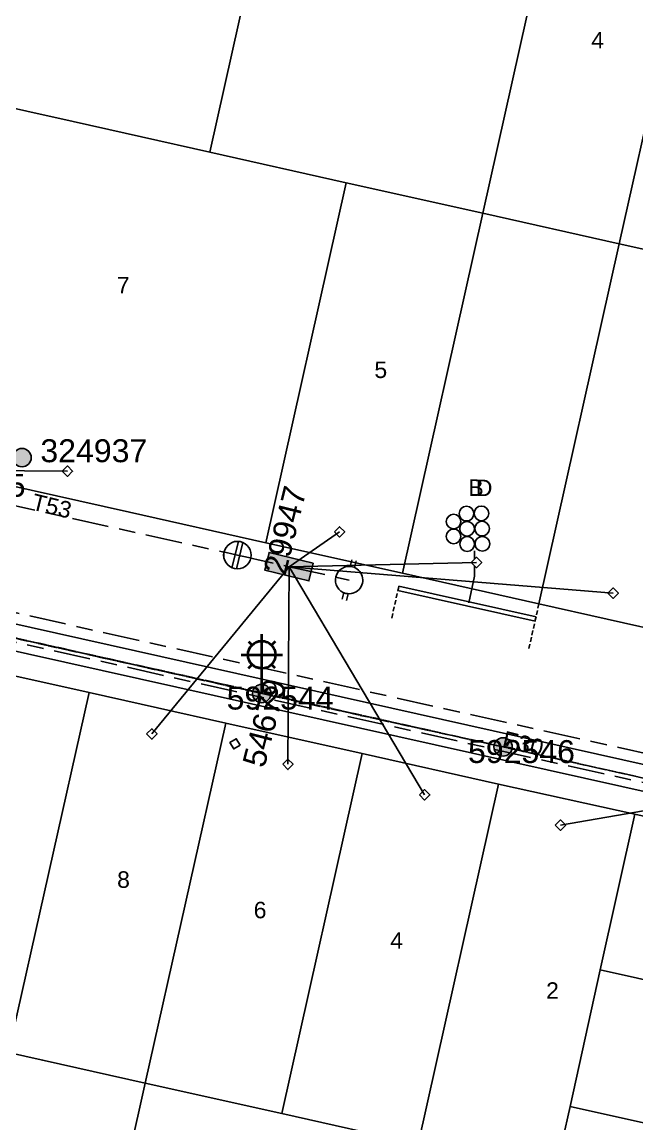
# Model space of a CAD drawing. Header units: metres. Extents: x 311347 to 316656, y 6252667 to 6255486.
# Drawn here: x 314136.4 to 314203.4, y 6254627 to 6254747.2 of the extents above; entities that cross this region are included whole.
import ezdxf
from ezdxf.enums import TextEntityAlignment as Align

# ---------------------------------------------------------------- set-up
doc = ezdxf.new("R2010")
doc.units = ezdxf.units.M
for name, pattern in [('Cable Exist OH', [1, 1, 0]), ('Cable Exist UG', [8.2, 4, -1.2, 1.8, -1.2]), ('DASHED', [0.75, 0.5, -0.25])]:
    doc.linetypes.add(name, pattern=pattern)
doc.layers.get('0').update_dxf_attribs({"color": 6})
for name, color, linetype in [('_User_HV_Exist', 7, 'Continuous'), ('_User_LV_Exist', 7, 'Continuous'), ('Duct_SP_EXT', 7, 'Continuous'), ('Equip_LV_EXT', 7, 'Continuous'), ('Equip_SP_SL_EXT', 7, 'Continuous'), ('Mains_HV_EXT', 7, 'Continuous'), ('Mains_LV_EXT', 7, 'Continuous'), ('Mains_TR_EXT', 7, 'Continuous'), ('Services_SP_EXT', 7, 'Continuous'), ('SupportsOH_SP_TR_HV_LV_SL_EXT', 7, 'Continuous'), ('SupportsUG_SP_LV_EXT', 7, 'Continuous')]:
    doc.layers.add(name, color=color, linetype=linetype)
for name, color, linetype, lineweight in [('Cadastre Buildings_SP_EXT', 9, 'Continuous', 5), ('Cadastre Land Parcels_SP_EXT', 9, 'Continuous', 5), ('Cadastre Roads_SP_EXT', 7, 'Continuous', 5)]:
    doc.layers.add(name, color=color, linetype=linetype, lineweight=lineweight)
doc.layers.add('UNKNOWN_FEATURES', color=1, linetype='DASHED', plot=False)
doc.styles.add('iecARIAL', font='arial.ttf', dxfattribs={"height": 2})
doc.styles.add('POLE_LABEL', font='arial.ttf')
doc.styles.get("Standard").update_dxf_attribs({"font": 'arial.ttf'})
doc.linetypes.add('Cable P UG', pattern='A,6,-0.5,["P",Standard,S=1.7,R=0,X=0.5,Y=-1],-2.9', length=9.4)

# ---------------------------------------------------------------- blocks, each defined once
blk = doc.blocks.new('PILLAR_EXT')
blk.add_hatch(color=256).paths.add_polyline_path([(-2.475, 0.99), (-2.475, -0.99), (2.475, -0.99), (2.475, 0.99)])
blk.add_lwpolyline([(-2.475, -0.99), (2.475, -0.99), (2.475, 0.99), (-2.475, 0.99)], close=True)
at = {"style": 'iecARIAL', "flags": 8}
blk.add_attdef('ASSET_NUM', (1.5, 3.5), '', height=2.5, dxfattribs=at)
for tag, p, flags in [('OWNED_BY', (0, -0.2), 9), ('STATE', (0, -0.4), 9), ('SUPPORT_TYPE', (0, -0.6), 9), ('USAGE', (0, -0.8), 9), ('LEGEND', (0, -1), 9), ('LOCATION', (0, -1.2), 9), ('NOTES', (0, -1.4), 9), ('STREETNAME', (0, -1.8), 9), ('SUBURB', (0, -2), 1), ('PARENT', (0, -1.6), 9)]:
    blk.add_attdef(tag, p, '', height=0.2, dxfattribs=dict(flags=flags))
blk = doc.blocks.new('DUCT_EXT')
blk.add_circle((0, 0.8), 0.8)
at = {"flags": 1}
blk.add_attdef('Z', (0, 0), '', height=0.2, dxfattribs=at)
at = {"flags": 9}
for tag, p in [('DUCT_CODE', (0, 0)), ('XSECT_TYPE', (0, -0.2)), ('STATE', (0, -0.6)), ('FB_REFERENCE', (0, -0.4)), ('NOTES', (0, -0.8))]:
    blk.add_attdef(tag, text='', height=0.2, dxfattribs=at).set_placement(p, align=Align.MIDDLE_LEFT)
blk = doc.blocks.new('SL_LANTERN_EXT')
at = {"lineweight": 40}
for p, q in [((0, 1.97), (0, 6.47)), ((-1.46, 5.68), (-1.06, 5.28)), ((1.46, 5.68), (1.06, 5.28)), ((-2.25, 4.22), (2.25, 4.22)), ((-1.46, 2.76), (-1.06, 3.16)), ((0, 0), (0, 2.72)), ((1.46, 2.76), (1.06, 3.16))]:
    blk.add_line(p, q, dxfattribs=at)
blk.add_circle((0, 4.22), 1.5, dxfattribs=at)
at = {"style": 'iecARIAL', "flags": 8}
blk.add_attdef('ASSET_NUM', (1.5, 1.5), '', height=2.5, dxfattribs=at)
for tag, p, height, flags in [('CONSTRUCTED_VOLTAGE', (0.98, -0.65), 0.2, 9), ('CONTROL_TYPE', (0.98, -0.85), 0.2, 9), ('LANTERN_PURPOSE', (0.98, -1.05), 0.2, 9), ('LANTERN_TYPE', (0.98, -1.25), 0.2, 9), ('LNUMBER', (2.18, -3.25), 2.5, 8), ('OPERATING_VOLTAGE', (0.98, -1.65), 0.2, 9), ('ORIENTATION', (0.98, -1.85), 0.2, 9), ('OWNED_BY', (0.98, -2.05), 0.2, 9), ('STATE', (0.98, -2.25), 0.2, 9), ('NO_PHASES', (0.98, -1.45), 0.2, 9), ('USAGE', (0.98, -2.45), 0.2, 9), ('CEXIST', (0.98, -2.65), 0.2, 9), ('CNEW', (0.98, -2.85), 0.2, 9), ('CNUMBER', (0.98, -3.05), 0.2, 9), ('CREMOVE', (0.98, -3.25), 0.2, 9), ('CREPLACE', (0.98, -3.45), 0.2, 9), ('LKINGHEIGHT', (0.98, -3.65), 0.2, 9), ('LBRACKET', (0.98, -3.85), 0.2, 9), ('LBRACKETVOCAB', (0.98, -4.05), 0.2, 9), ('LCATEGORY', (0.98, -4.25), 0.2, 9), ('LCHARGE1', (0.98, -4.45), 0.2, 9), ('LCHARGE1PERCENT', (0.98, -4.65), 0.2, 9), ('LCHARGE2', (0.98, -4.85), 0.2, 9), ('LCHARGE2PERCENT', (0.98, -5.05), 0.2, 9), ('LCHARGE3', (0.98, -5.25), 0.2, 9), ('LCHARGE3PERCENT', (0.98, -5.45), 0.2, 9), ('LEXIST', (0.98, -5.65), 0.2, 9), ('LLAMP', (0.98, -5.85), 0.2, 9), ('LLAMPVOCAB', (0.98, -6.05), 0.2, 9), ('LMAST', (0.98, -6.25), 0.2, 9), ('LMASTVOCAB', (0.98, -6.45), 0.2, 9), ('LNEW', (0.98, -6.65), 0.2, 9), ('LANTNUMBER', (0.98, -6.85), 0.2, 9), ('LOUTREACH', (0.98, -7.25), 0.2, 9), ('LOUTREACHVOCAB', (0.98, -7.45), 0.2, 9), ('LRATECODE', (0.98, -7.65), 0.2, 9), ('LREMOVE', (0.98, -7.85), 0.2, 9), ('LREPLACE', (0.98, -8.05), 0.2, 9), ('LTYPE', (0.98, -8.25), 0.2, 9), ('LTYPEVOCAB', (0.98, -8.45), 0.2, 9), ('STREETNAME', (0.98, -9.25), 0.2, 9), ('SUBURB', (0.98, -9.45), 0.2, 1), ('LEGEND', (0.98, -8.65), 0.2, 9), ('LOCATION', (0.98, -8.85), 0.2, 9), ('NOTES', (0.98, -9.05), 0.2, 9)]:
    blk.add_attdef(tag, p, '', height=height, dxfattribs=dict(flags=flags))
blk = doc.blocks.new('CCP_EXT')
at = {"flags": 9}
for tag, p in [('STATE', (0, -1.8)), ('LEGEND', (0, -1.4)), ('LIFE_SUPPORT', (0, -1.6)), ('NOTES', (0, -2))]:
    blk.add_attdef(tag, text='', height=0.2, dxfattribs=at).set_placement(p, align=Align.MIDDLE_LEFT)
blk.add_wipeout([(0, 0.57), (0.57, 0), (0, -0.57), (-0.57, 0)])
blk.add_lwpolyline([(-0.57, 0), (0, 0.57), (0.57, 0), (0, -0.57), (-0.57, 0)])
at = {"flags": 1}
blk.add_attdef('Z', (0, 0), '', height=0.2, dxfattribs=at)
at = {"flags": 9}
for tag, p in [('CCP_TYPE', (0, 0)), ('CONSTRUCTED_VOLTAGE', (0, -0.2)), ('OPERATING_VOLTAGE', (0, -0.6)), ('ORIENTATION', (0, -0.8)), ('OWNED_BY', (0, -1)), ('NO_PHASES', (0, -0.4)), ('USAGE', (0, -1.2))]:
    blk.add_attdef(tag, text='', height=0.2, dxfattribs=at).set_placement(p, align=Align.MIDDLE_LEFT)
blk = doc.blocks.new('POLE_EXT')
blk.add_hatch(color=256).paths.add_polyline_path([(-1, 0, 1), (1, 0, 1)])
blk.add_lwpolyline([(-1, 0, 1), (1, 0, 1)], format="xyb", close=True)
for tag, height, flags, p in [('pNumber', 2.5, 8, (-17.84, 2.07)), ('OWNED_BY', 0.2, 9, (1.35, -0.4)), ('SPECIAL_USE', 0.2, 9, (1.35, -0.8)), ('STATE', 0.2, 9, (1.35, -1)), ('PARENT', 0.2, 9, (1.35, -0.6)), ('USAGE', 0.2, 9, (1.35, -1.2)), ('cLV', 0.2, 9, (1.35, -1.4)), ('hDepth', 0.2, 9, (1.35, -1.6)), ('hDia', 0.2, 9, (1.35, -1.8)), ('cHV', 0.2, 9, (1.35, -2)), ('LBRACKET', 0.2, 9, (1.35, -2.2)), ('LExisting', 0.2, 9, (1.35, -2.4)), ('cLinedev', 0.2, 9, (1.35, -3.4)), ('LANTNUMBER', 0.2, 9, (1.35, -2.6)), ('LOther', 0.2, 9, (1.35, -2.8)), ('LRemove', 0.2, 9, (1.35, -3)), ('LEGEND', 0.2, 9, (1.35, -3.2)), ('LOCATION', 0.2, 9, (1.35, -3.6)), ('pExisting', 0.2, 9, (1.35, -3.8)), ('pFooting', 0.2, 9, (1.35, -4.4)), ('pNew', 0.2, 9, (1.35, -4.6)), ('PFNUMBER', 0.2, 9, (1.35, -4)), ('NEWPFNUMBER', 0.2, 9, (1.35, -4.2)), ('pRelocate', 0.2, 9, (1.35, -5)), ('pRemove', 0.2, 9, (1.35, -5.2)), ('pReplace', 0.2, 9, (1.35, -5.4)), ('pStay', 0.2, 9, (1.35, -5.6)), ('pType', 0.2, 9, (1.35, -5.8)), ('cspan', 0.2, 9, (1.35, -6)), ('STREETNAME', 0.2, 9, (1.35, -6.2)), ('SUBURB', 0.2, 9, (1.35, -6.4)), ('OPERATED_BY', 0.2, 9, (1.36, -7.01)), ('NOTES', 0.2, 9, (1.35, -6.6)), ('MAINTAINED_BY', 0.2, 9, (1.36, -6.81))]:
    blk.add_attdef(tag, text='', height=height, dxfattribs=dict(flags=flags)).set_placement(p, align=Align.MIDDLE_LEFT)
at = {"style": 'POLE_LABEL'}
for tag, height, flags, p in [('ASSET_NUM', 2.5, 8, (2, 2)), ('STRUCTURE_PLANT_NUMBER', 0.2, 9, (1.35, 0.03)), ('STREET_CODE', 0.2, 9, (1.35, -0.2))]:
    blk.add_attdef(tag, text='', height=height, dxfattribs=dict(at, flags=flags)).set_placement(p, align=Align.MIDDLE_LEFT)
at = {"flags": 1}
blk.add_attdef('Z', (1.35, -7.33), '', height=0.2, dxfattribs=at)
blk = doc.blocks.new('LV_UG_LINKS_OPEN_EXT')
for p, q in [((-0.25, 1.47), (-0.25, 2.22)), ((0.25, 1.47), (0.25, 2.22)), ((-0.25, -1.47), (-0.25, -2.22)), ((0.25, -1.47), (0.25, -2.22))]:
    blk.add_line(p, q)
at = {"flags": 9}
for tag, p in [('ACTUAL_STATUS', (0, 0)), ('CONSTRUCTED_VOLTAGE', (0, -0.2)), ('OPERATING_VOLTAGE', (0, -0.6)), ('ORIENTATION', (0, -0.8)), ('STATE', (0, -1)), ('SWITCH_TYPE', (0, -1.2)), ('NO_PHASES', (0, -0.4)), ('USAGE', (0, -1.4)), ('NOTES', (0, -1.6))]:
    blk.add_attdef(tag, text='', height=0.2, dxfattribs=at).set_placement(p, align=Align.MIDDLE_LEFT)
at = {"flags": 1}
blk.add_attdef('Z', (0, 0), '', height=0.2, dxfattribs=at)
blk.add_wipeout([(-0.25, 1.47), (-0.43, 1.43), (-0.61, 1.36), (-0.77, 1.28), (-0.93, 1.17), (-1.07, 1.05), (-1.19, 0.9), (-1.29, 0.75), (-1.38, 0.58), (-1.44, 0.4), (-1.48, 0.22), (-1.49, 0.03), (-1.49, -0.16), (-1.45, -0.34), (-1.4, -0.52), (-1.32, -0.69), (-1.23, -0.85), (-1.11, -1), (-0.98, -1.13), (-0.83, -1.24), (-0.66, -1.34), (-0.49, -1.41), (-0.31, -1.46), (-0.13, -1.49), (0.06, -1.49), (0.25, -1.47), (0.43, -1.43), (0.61, -1.36), (0.77, -1.28), (0.93, -1.17), (1.07, -1.05), (1.19, -0.9), (1.29, -0.75), (1.38, -0.58), (1.44, -0.4), (1.48, -0.22), (1.49, -0.03), (1.49, 0.16), (1.45, 0.34), (1.4, 0.52), (1.32, 0.69), (1.23, 0.85), (1.11, 1), (0.98, 1.13), (0.83, 1.24), (0.66, 1.34), (0.49, 1.41), (0.31, 1.46), (0.13, 1.49), (-0.06, 1.49)])
blk.add_lwpolyline([(0, -1.49, 1), (0, 1.49, 1)], format="xyb", close=True)
blk = doc.blocks.new('LV_UG_LINKS_CLOSED_EXT')
blk.add_wipeout([(-1.06, 1.06), (-1.18, 0.92), (-1.29, 0.76), (-1.37, 0.59), (-1.43, 0.42), (-1.48, 0.23), (-1.49, 0.05), (-1.49, -0.14), (-1.46, -0.33), (-1.41, -0.51), (-1.33, -0.68), (-1.24, -0.84), (-1.12, -0.99), (-0.99, -1.12), (-0.84, -1.24), (-0.68, -1.33), (-0.51, -1.41), (-0.33, -1.46), (-0.14, -1.49), (0.05, -1.49), (0.23, -1.48), (0.42, -1.43), (0.59, -1.37), (0.76, -1.29), (0.92, -1.18), (1.06, -1.06), (1.18, -0.92), (1.29, -0.76), (1.37, -0.59), (1.43, -0.42), (1.48, -0.23), (1.49, -0.05), (1.49, 0.14), (1.46, 0.33), (1.41, 0.51), (1.33, 0.68), (1.24, 0.84), (1.12, 0.99), (0.99, 1.12), (0.84, 1.24), (0.68, 1.33), (0.51, 1.41), (0.33, 1.46), (0.14, 1.49), (-0.05, 1.49), (-0.23, 1.48), (-0.42, 1.43), (-0.59, 1.37), (-0.76, 1.29), (-0.92, 1.18)])
for p, q in [((-0.25, -1.48), (-0.25, 1.48)), ((0.25, -1.48), (0.25, 1.48))]:
    blk.add_line(p, q)
blk.add_circle((0, 0), 1.5)
at = {"flags": 9}
for tag, p in [('ACTUAL_STATUS', (0, 0)), ('CONSTRUCTED_VOLTAGE', (0, -0.2)), ('OPERATING_VOLTAGE', (0, -0.6)), ('ORIENTATION', (0, -0.8)), ('STATE', (0, -1)), ('SWITCH_TYPE', (0, -1.2)), ('NO_PHASES', (0, -0.4)), ('USAGE', (0, -1.4)), ('NOTES', (0, -1.6))]:
    blk.add_attdef(tag, text='', height=0.2, dxfattribs=at).set_placement(p, align=Align.MIDDLE_LEFT)
at = {"flags": 1}
blk.add_attdef('Z', (0, 0), '', height=0.2, dxfattribs=at)

msp = doc.modelspace()

# ---------------------------------------------------------------- linework, layer by layer
at = {"layer": 'Cadastre Buildings_SP_EXT', "linetype": 'Continuous'}
for points in [[(314165.66, 6254772.23), (314135.91, 6254778.87), (314127.15, 6254739.61), (314142.03, 6254736.31), (314156.9, 6254732.99), (314165.66, 6254772.23)], [(314195.41, 6254765.58), (314180.53, 6254768.9), (314165.66, 6254772.23), (314156.9, 6254732.99), (314171.77, 6254729.64), (314186.65, 6254726.32), (314195.41, 6254765.58)], [(314236.36, 6254635.58), (314239.48, 6254649.62), (314237.21, 6254653.2), (314203.2, 6254660.78), (314199.42, 6254643.82), (314236.36, 6254635.58)], [(314236.36, 6254635.58), (314199.42, 6254643.82), (314196.15, 6254628.93), (314233.03, 6254620.71), (314236.36, 6254635.58)], [(314149.85, 6254631.46), (314134.98, 6254634.79), (314120.11, 6254638.11), (314111.5, 6254599.46), (314141.24, 6254592.81), (314149.85, 6254631.46)]]:
    msp.add_lwpolyline(points, close=True, dxfattribs=at)
at = {"layer": 'Cadastre Land Parcels_SP_EXT', "linetype": 'Continuous'}
for points in [[(314210.28, 6254762.26), (314195.41, 6254765.58), (314186.65, 6254726.32), (314201.52, 6254722.99), (314210.28, 6254762.26)], [(314218.06, 6254727.11), (314221.38, 6254741.99), (314225.16, 6254758.94), (314210.28, 6254762.26), (314201.52, 6254722.99), (314216.4, 6254719.69), (314218.06, 6254727.11)], [(314163.02, 6254690.39), (314171.77, 6254729.64), (314156.9, 6254732.99), (314142.03, 6254736.31), (314127.15, 6254739.61), (314118.39, 6254700.36), (314148.14, 6254693.71), (314163.02, 6254690.39)], [(314177.89, 6254687.07), (314186.65, 6254726.32), (314171.77, 6254729.64), (314163.02, 6254690.39), (314177.89, 6254687.07)], [(314216.4, 6254719.69), (314201.52, 6254722.99), (314192.76, 6254683.74), (314207.64, 6254680.4), (314211.42, 6254697.36), (314214.74, 6254712.24), (314216.4, 6254719.69)], [(314134.98, 6254634.79), (314143.75, 6254674.05), (314128.88, 6254677.37), (314120.11, 6254638.11), (314134.98, 6254634.79)], [(314149.85, 6254631.46), (314158.63, 6254670.73), (314143.75, 6254674.05), (314134.98, 6254634.79), (314149.85, 6254631.46)], [(314173.5, 6254667.4), (314158.63, 6254670.73), (314149.85, 6254631.46), (314164.75, 6254628.16), (314173.5, 6254667.4)], [(314188.37, 6254664.08), (314173.5, 6254667.4), (314164.75, 6254628.16), (314179.6, 6254624.82), (314188.37, 6254664.08)], [(314203.2, 6254660.78), (314188.37, 6254664.08), (314179.6, 6254624.82), (314194.49, 6254621.52), (314196.15, 6254628.93), (314199.42, 6254643.82), (314203.2, 6254660.78)], [(314164.75, 6254628.16), (314149.85, 6254631.46), (314141.24, 6254592.81), (314170.99, 6254586.16), (314179.6, 6254624.82), (314164.75, 6254628.16)], [(314233.03, 6254620.71), (314196.15, 6254628.93), (314194.49, 6254621.52), (314192.83, 6254614.06), (314229.71, 6254605.84), (314233.03, 6254620.71)]]:
    msp.add_lwpolyline(points, close=True, dxfattribs=at)
at = {"layer": 'Duct_SP_EXT'}
for p, q in [((314177.39, 6254685.17), (314177.45, 6254685.41)), ((314177.5, 6254685.64), (314177.45, 6254685.41)), ((314192.45, 6254682.32), (314177.5, 6254685.64)), ((314192.34, 6254681.85), (314177.39, 6254685.17)), ((314192.34, 6254681.85), (314192.39, 6254682.08)), ((314192.45, 6254682.32), (314192.39, 6254682.08))]:
    msp.add_line(p, q, dxfattribs=at)
msp.add_lwpolyline([(314185.74, 6254689.5), (314185.74, 6254686.75), (314185.14, 6254683.84)], dxfattribs=at)
at = {"layer": 'UNKNOWN_FEATURES'}
for points in [[(314176.73, 6254682.18), (314177.45, 6254685.41)], [(314191.67, 6254678.86), (314192.76, 6254683.74)]]:
    msp.add_lwpolyline(points, dxfattribs=at)

# ---------------------------------------------------------------- block references
at = {"layer": 'Duct_SP_EXT', "rotation": 90.59507302208118}
for p in [(314185.67, 6254693.57), (314187.3, 6254693.6), (314184.26, 6254692.71), (314185.73, 6254691.92), (314187.37, 6254691.94), (314184.26, 6254691.09), (314185.74, 6254690.26), (314187.4, 6254690.28)]:
    msp.add_blockref('DUCT_EXT', p, dxfattribs=at)
at = {"layer": 'Equip_SP_SL_EXT'}
ref = msp.add_blockref('SL_LANTERN_EXT', (314162.56, 6254673.95), dxfattribs=at)
ref.add_attrib('ASSET_NUM', '54679', dxfattribs={"layer": '0', "height": 2.5, "rotation": 75.4959, "style": 'iecARIAL'}).set_placement((314164.06, 6254675.45), align=Align.MIDDLE_RIGHT)
at = {"layer": 'SupportsOH_SP_TR_HV_LV_SL_EXT'}
ref = msp.add_blockref('POLE_EXT', (314129, 6254693.9), dxfattribs=at)
ref.add_attrib('ASSET_NUM', '592545', dxfattribs={"layer": '0', "height": 2.5, "style": 'POLE_LABEL'}).set_placement((314131, 6254694.65), align=Align.BOTTOM_CENTER)
ref = msp.add_blockref('POLE_EXT', (314162.56, 6254673.95), dxfattribs=at)
ref.add_attrib('ASSET_NUM', '592544', dxfattribs={"layer": '0', "height": 2.5, "rotation": 359.9893, "style": 'POLE_LABEL'}).set_placement((314164.56, 6254674.7), align=Align.TOP_CENTER)
ref = msp.add_blockref('POLE_EXT', (314188.86, 6254668.12), dxfattribs=at)
ref.add_attrib('ASSET_NUM', '592546', dxfattribs={"layer": '0', "height": 2.5, "rotation": 359.9579, "style": 'POLE_LABEL'}).set_placement((314190.86, 6254668.87), align=Align.TOP_CENTER)
at = {"layer": 'SupportsUG_SP_LV_EXT'}
ref = msp.add_blockref('PILLAR_EXT', (314165.53, 6254687.78), dxfattribs=dict(at, rotation=166.2150330419891))
ref.add_attrib('ASSET_NUM', '29947', dxfattribs={"layer": '0', "height": 2.5, "rotation": 76.1279, "style": 'iecARIAL'}).set_placement((314167.03, 6254691.28), align=Align.BOTTOM_CENTER)

# ---------------------------------------------------------------- texts
at = {"layer": 'Cadastre Land Parcels_SP_EXT'}
for s, p in [('4', (314198.46, 6254744.29)), ('7', (314146.77, 6254717.57)), ('5', (314174.83, 6254708.35)), ('8', (314146.8, 6254652.76)), ('6', (314161.68, 6254649.44)), ('4', (314176.56, 6254646.12)), ('2', (314193.54, 6254640.66))]:
    msp.add_text(s, height=1.8, dxfattribs=at).set_placement(p)
at = {"layer": 'Duct_SP_EXT'}
for s, p in [('B', (314185.07, 6254695.5)), ('D', (314185.88, 6254695.47))]:
    msp.add_text(s, height=1.8, dxfattribs=at).set_placement(p)
at = {"layer": 'Mains_LV_EXT'}
for s, rotation, p in [('T53', 346.314, (314137.37, 6254694.03)), ('E30', 346.3304, (314188.65, 6254668.15))]:
    msp.add_text(s, height=1.8, rotation=rotation, dxfattribs=at).set_placement(p)

# ---------------------------------------------------------------- next in the draw order: block references
at = {"layer": 'Services_SP_EXT'}
for p in [(314141.38, 6254698.19), (314171.04, 6254691.57), (314185.96, 6254688.23), (314200.85, 6254684.89), (314150.59, 6254669.54), (314165.41, 6254666.23), (314180.31, 6254662.9), (314195.11, 6254659.6)]:
    msp.add_blockref('CCP_EXT', p, dxfattribs=at)
at = {"layer": 'Services_SP_EXT', "rotation": 166.1830201620072}
msp.add_blockref('CCP_EXT', (314159.64, 6254668.46), dxfattribs=at)

# ---------------------------------------------------------------- next in the draw order: linework, layer by layer
at = {"layer": '_User_HV_Exist', "linetype": 'Cable P UG'}
for points in [[(313424.32, 6254638.26), (313454.95, 6254774.83), (313702.01, 6254721.41), (313714.38, 6254775.88), (314243.95, 6254657.3), (314296.95, 6254898.39), (314658.74, 6254816.97), (314668.5, 6254819.46), (314818.69, 6254785.91), (314833.56, 6254749.26), (314827.42, 6254696.17), (314925.16, 6254660.08)], [(313427.39, 6254637.64), (313428.26, 6254641.52), (313457.35, 6254771.09), (313704.47, 6254717.84), (313716.57, 6254772.22), (314246.21, 6254653.89), (314299.83, 6254895.62), (314658.74, 6254814.96), (314668.03, 6254817.45), (314816.5, 6254783.33), (314830.51, 6254748.81), (314824.16, 6254694.14), (314904.64, 6254664.44), (314917.36, 6254659.75), (314919.61, 6254658.92), (314921.37, 6254658.26)]]:
    msp.add_lwpolyline(points, dxfattribs=at)
at = {"layer": 'Cadastre Buildings_SP_EXT', "linetype": 'Continuous'}
msp.add_lwpolyline([(314177.89, 6254687.07), (314192.76, 6254683.74), (314201.52, 6254722.99), (314186.65, 6254726.32), (314177.89, 6254687.07)], close=True, dxfattribs=at)
at = {"layer": 'Cadastre Roads_SP_EXT', "linetype": 'Continuous'}
msp.add_lwpolyline([(314128.88, 6254677.37), (314143.75, 6254674.05), (314158.63, 6254670.73), (314173.5, 6254667.4), (314188.37, 6254664.08), (314203.2, 6254660.78), (314237.21, 6254653.2), (314240.75, 6254662.4), (314244.52, 6254672.18), (314207.64, 6254680.4), (314192.76, 6254683.74), (314177.89, 6254687.07), (314163.02, 6254690.39), (314148.14, 6254693.71), (314118.39, 6254700.36)], dxfattribs=at)
at = {"layer": 'Mains_LV_EXT', "linetype": 'Cable Exist OH'}
msp.add_lwpolyline([(314161.07, 6254674.29), (314162.56, 6254673.95), (314212.14, 6254662.96)], dxfattribs=at)
at = {"layer": 'Services_SP_EXT'}
for points in [[(314141.38, 6254698.19), (314117.92, 6254698.36)], [(314165.41, 6254666.23), (314165.53, 6254687.78)], [(314195.11, 6254659.6), (314213.2, 6254662.71)]]:
    msp.add_lwpolyline(points, dxfattribs=at)

# ---------------------------------------------------------------- next in the draw order: block references
at = {"layer": 'SupportsOH_SP_TR_HV_LV_SL_EXT'}
ref = msp.add_blockref('POLE_EXT', (314136.44, 6254699.67), dxfattribs=at)
ref.add_attrib('ASSET_NUM', '324937', dxfattribs={"layer": '0', "height": 2.5, "style": 'POLE_LABEL'}).set_placement((314138.44, 6254700.42), align=Align.MIDDLE_LEFT)

# ---------------------------------------------------------------- next in the draw order: block references
at = {"layer": 'Equip_LV_EXT'}
for name, p, rotation in [('LV_UG_LINKS_CLOSED_EXT', (314159.91, 6254689.04), 346.364613972954), ('LV_UG_LINKS_OPEN_EXT', (314172.08, 6254686.32), 346.2873828999977)]:
    msp.add_blockref(name, p, dxfattribs=dict(at, rotation=rotation))

# ---------------------------------------------------------------- next in the draw order: linework, layer by layer
at = {"layer": '_User_LV_Exist', "linetype": 'Cable Exist UG'}
msp.add_lwpolyline([(313426.41, 6254637.86), (313427.28, 6254641.74), (313427.28, 6254641.74), (313456.59, 6254772.28), (313703.71, 6254719.03), (313715.81, 6254773.41), (314247.49, 6254654.55), (314301.12, 6254896.38), (314658.71, 6254815.99), (314668, 6254818.48), (314817.23, 6254784.19), (314831.53, 6254748.94), (314825.24, 6254694.81), (314904.99, 6254665.38)], dxfattribs=at)
at = {"layer": 'Mains_HV_EXT', "linetype": 'Cable Exist OH'}
msp.add_lwpolyline([(314213.2, 6254662.71), (314079.8, 6254692.5)], dxfattribs=at)
at = {"layer": 'Mains_LV_EXT', "linetype": 'Cable Exist UG'}
for points in [[(314117.92, 6254698.36), (314159.91, 6254689.04)], [(314159.91, 6254689.04), (314165.53, 6254687.78)], [(314165.53, 6254687.78), (314172.08, 6254686.32)]]:
    msp.add_lwpolyline(points, dxfattribs=at)
at = {"layer": 'Mains_LV_EXT', "linetype": 'Cable Exist OH'}
msp.add_lwpolyline([(314079.8, 6254692.5), (314121.04, 6254683.25), (314161.07, 6254674.29)], dxfattribs=at)
at = {"layer": 'Mains_TR_EXT', "linetype": 'Cable Exist UG'}
msp.add_lwpolyline([(314658.73, 6254818), (314298.23, 6254899.16), (314245.23, 6254658.28), (313713.63, 6254777.08), (313701.25, 6254722.6), (313454.19, 6254776.02), (313423.34, 6254638.48), (313420.57, 6254625.93), (313420.59, 6254626.03), (313346.26, 6254294.03), (313203.02, 6254324.96)], dxfattribs=at)
at = {"layer": 'Services_SP_EXT'}
for points in [[(314171.04, 6254691.57), (314165.53, 6254687.78)], [(314150.59, 6254669.54), (314165.53, 6254687.78)], [(314185.96, 6254688.23), (314165.53, 6254687.78)], [(314180.31, 6254662.9), (314165.53, 6254687.78)], [(314200.85, 6254684.89), (314165.53, 6254687.78)]]:
    msp.add_lwpolyline(points, dxfattribs=at)

doc.saveas('drawing.dxf')
